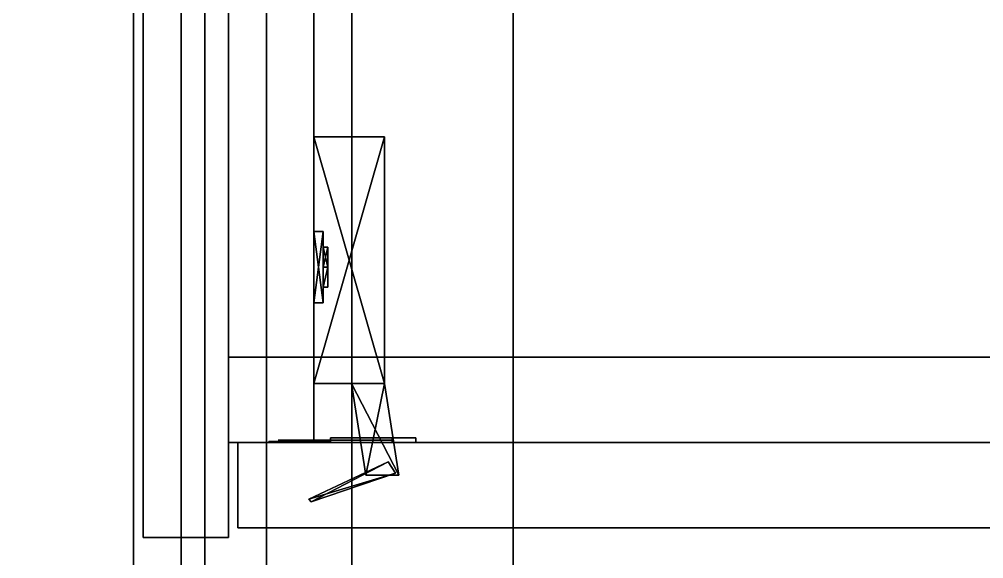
# Model space of a CAD drawing. Extents: x 0 to 6014, y -2453 to 0.
# Drawn here: x 890.9 to 1094.2, y -639.5 to -525.7 of the extents above; entities that cross this region are included whole.
import ezdxf

# ---------------------------------------------------------------- set-up
doc = ezdxf.new("R2010")
doc.units = 0
for name, color, linetype in [('LAYER0', 7, 'CONTINUOUS'), ('LAYER1', 7, 'CONTINUOUS'), ('LAYER179', 254, 'CONTINUOUS'), ('LAYER314', 254, 'CONTINUOUS'), ('LAYER317', 254, 'CONTINUOUS'), ('LAYER318', 254, 'CONTINUOUS'), ('LAYER336', 254, 'CONTINUOUS'), ('LAYER337', 254, 'CONTINUOUS'), ('LAYER343', 28, 'CONTINUOUS'), ('LAYER344', 253, 'CONTINUOUS'), ('LAYER345', 28, 'CONTINUOUS'), ('LAYER346', 253, 'CONTINUOUS'), ('LAYER347', 254, 'CONTINUOUS'), ('LAYER642', 7, 'CONTINUOUS'), ('LAYER651', 7, 'CONTINUOUS'), ('LAYER685', 7, 'CONTINUOUS'), ('LAYER694', 7, 'CONTINUOUS')]:
    doc.layers.add(name, color=color, linetype=linetype)

msp = doc.modelspace()

# ---------------------------------------------------------------- linework, layer by layer
at = {"layer": 'LAYER0'}
for points, invisible_edges in [([(1065, -10), (0, -1840), (0, -10), (1065, -10)], 1), ([(0, -1840), (1065, -10), (1065, -265), (0, -1840)], 5), ([(2107, -1840, 5), (0, -10, 5), (0, -1840, 5), (2107, -1840, 5)], 1), ([(0, -10, 5), (2107, -1840, 5), (1065, -265, 5), (0, -10, 5)], 7), ([(0, -1840), (1065, -265), (2107, -1840), (0, -1840)], 3), ([(2107, -1840), (1065, -265), (1510, -265), (2107, -1840)], 5), ([(1065, -265, 5), (2107, -1840, 5), (1510, -265, 5), (1065, -265, 5)], 3)]:
    msp.add_3dface(points, dxfattribs=dict(at, invisible_edges=invisible_edges))
at = {"layer": 'LAYER179', "invisible_edges": 1}
for points in [[(925, -415, 155), (943, -843, 155), (925, -843, 155), (925, -415, 155)], [(943, -843, 155), (925, -415, 155), (943, -415, 155), (943, -843, 155)], [(943, -415, 937), (925, -843, 937), (943, -843, 937), (943, -415, 937)], [(925, -843, 937), (943, -415, 937), (925, -415, 937), (925, -843, 937)], [(925, -843, 937), (925, -415, 155), (925, -843, 155), (925, -843, 937)], [(925, -415, 155), (925, -843, 937), (925, -415, 937), (925, -415, 155)], [(943, -415, 937), (943, -843, 155), (943, -415, 155), (943, -415, 937)], [(943, -843, 155), (943, -415, 937), (943, -843, 937), (943, -843, 155)]]:
    msp.add_3dface(points, dxfattribs=at)
at = {"layer": 'LAYER314', "invisible_edges": 1}
for points in [[(1660, -597, 2363), (935, -597, 2293), (935, -597, 2363), (1660, -597, 2363)], [(935, -597, 2293), (1660, -597, 2363), (1660, -597, 2293), (935, -597, 2293)], [(935, -615, 2363), (935, -597, 2293), (935, -615, 2293), (935, -615, 2363)], [(935, -597, 2293), (935, -615, 2363), (935, -597, 2363), (935, -597, 2293)], [(1660, -615, 2293), (935, -597, 2293), (1660, -597, 2293), (1660, -615, 2293)], [(935, -597, 2293), (1660, -615, 2293), (935, -615, 2293), (935, -597, 2293)], [(935, -615, 2363), (1660, -597, 2363), (935, -597, 2363), (935, -615, 2363)], [(1660, -597, 2363), (935, -615, 2363), (1660, -615, 2363), (1660, -597, 2363)], [(1660, -615, 2293), (935, -615, 2363), (935, -615, 2293), (1660, -615, 2293)], [(935, -615, 2363), (1660, -615, 2293), (1660, -615, 2363), (935, -615, 2363)]]:
    msp.add_3dface(points, dxfattribs=at)
at = {"layer": 'LAYER317', "invisible_edges": 1}
for points in [[(917, -415, 1487), (935, -635, 1487), (917, -635, 1487), (917, -415, 1487)], [(935, -635, 1487), (917, -415, 1487), (935, -415, 1487), (935, -635, 1487)], [(935, -415, 2334), (917, -635, 2334), (935, -635, 2334), (935, -415, 2334)], [(917, -635, 2334), (935, -415, 2334), (917, -415, 2334), (917, -635, 2334)], [(917, -635, 2334), (917, -415, 1487), (917, -635, 1487), (917, -635, 2334)], [(917, -415, 1487), (917, -635, 2334), (917, -415, 2334), (917, -415, 1487)], [(935, -415, 2334), (935, -635, 1487), (935, -415, 1487), (935, -415, 2334)], [(935, -635, 1487), (935, -415, 2334), (935, -635, 2334), (935, -635, 1487)], [(917, -635, 2334), (935, -635, 1487), (935, -635, 2334), (917, -635, 2334)], [(935, -635, 1487), (917, -635, 2334), (917, -635, 1487), (935, -635, 1487)]]:
    msp.add_3dface(points, dxfattribs=at)
at = {"layer": 'LAYER318', "invisible_edges": 1}
for points in [[(935, -415, 1505), (953, -615, 1505), (935, -615, 1505), (935, -415, 1505)], [(953, -615, 1505), (935, -415, 1505), (953, -415, 1505), (953, -615, 1505)], [(953, -415, 2293), (935, -615, 2293), (953, -615, 2293), (953, -415, 2293)], [(935, -615, 2293), (953, -415, 2293), (935, -415, 2293), (935, -615, 2293)], [(935, -615, 2293), (935, -415, 1505), (935, -615, 1505), (935, -615, 2293)], [(935, -415, 1505), (935, -615, 2293), (935, -415, 2293), (935, -415, 1505)], [(953, -415, 2293), (953, -615, 1505), (953, -415, 1505), (953, -415, 2293)], [(953, -615, 1505), (953, -415, 2293), (953, -615, 2293), (953, -615, 1505)], [(935, -615, 2293), (953, -615, 1505), (953, -615, 2293), (935, -615, 2293)], [(953, -615, 1505), (935, -615, 2293), (935, -615, 1505), (953, -615, 1505)]]:
    msp.add_3dface(points, dxfattribs=at)
at = {"layer": 'LAYER336', "invisible_edges": 1}
for points in [[(1642, -415, 1506), (953, -615, 1506), (953, -415, 1506), (1642, -415, 1506)], [(953, -615, 1506), (1642, -415, 1506), (1642, -615, 1506), (953, -615, 1506)], [(953, -415, 1524), (953, -615, 1506), (953, -615, 1524), (953, -415, 1524)], [(953, -615, 1506), (953, -415, 1524), (953, -415, 1506), (953, -615, 1506)], [(1642, -615, 1524), (953, -415, 1524), (953, -615, 1524), (1642, -615, 1524)], [(953, -415, 1524), (1642, -615, 1524), (1642, -415, 1524), (953, -415, 1524)], [(1642, -615, 1524), (953, -615, 1506), (1642, -615, 1506), (1642, -615, 1524)], [(953, -615, 1506), (1642, -615, 1524), (953, -615, 1524), (953, -615, 1506)]]:
    msp.add_3dface(points, dxfattribs=at)
at = {"layer": 'LAYER337', "invisible_edges": 1}
for points in [[(953, -415, 2292), (1642, -615, 2292), (1642, -415, 2292), (953, -415, 2292)], [(1642, -615, 2292), (953, -415, 2292), (953, -615, 2292), (1642, -615, 2292)], [(953, -415, 2292), (953, -615, 2274), (953, -615, 2292), (953, -415, 2292)], [(953, -615, 2274), (953, -415, 2292), (953, -415, 2274), (953, -615, 2274)], [(953, -615, 2274), (1642, -415, 2274), (1642, -615, 2274), (953, -615, 2274)], [(1642, -415, 2274), (953, -615, 2274), (953, -415, 2274), (1642, -415, 2274)], [(953, -615, 2274), (1642, -615, 2292), (953, -615, 2292), (953, -615, 2274)], [(1642, -615, 2292), (953, -615, 2274), (1642, -615, 2274), (1642, -615, 2292)]]:
    msp.add_3dface(points, dxfattribs=at)
at = {"layer": 'LAYER343'}
for points, invisible_edges in [([(944.4895, -614.75, 1603.025), (943.5, -614.75, 1608), (945.5, -614.75, 1608), (945.5, -614.75, 1602.5)], 10), ([(943.5, -614.75, 1608), (944.4895, -614.75, 1612.975), (945.5, -614.75, 1613.5), (945.5, -614.75, 1608)], 10), ([(947.3076, -614.75, 1598.808), (944.4895, -614.75, 1603.025), (945.5, -614.75, 1602.5), (949, -614.75, 1602.5)], 10), ([(944.4895, -614.75, 1612.975), (947.3076, -614.75, 1617.192), (949, -614.75, 1613.5), (945.5, -614.75, 1613.5)], 10), ([(945.5, -614.5, 1613.5), (945.5, -614.5, 1602.5), (952.5, -614.5, 1602.5), (952.2905, -614.5, 1613.317)], 4), ([(951.5251, -614.75, 1595.99), (947.3076, -614.75, 1598.808), (949, -614.75, 1602.5), (952.5, -614.75, 1602.5)], 10), ([(947.3076, -614.75, 1617.192), (951.5251, -614.75, 1620.01), (952.5, -614.75, 1613.5), (949, -614.75, 1613.5)], 10), ([(956.5, -614.75, 1595), (951.5251, -614.75, 1595.99), (952.5, -614.75, 1602.5), (956.5, -614.75, 1599)], 2), ([(951.5251, -614.75, 1620.01), (956.5, -614.75, 1621), (956.5, -614.75, 1617), (952.5, -614.75, 1613.5)], 8), ([(952.2905, -614.5, 1613.317), (952.5, -614.5, 1602.5), (956.5, -614.5, 1599), (956.5, -614.5, 1617)], 5), ([(974.5, -614, 1587), (969.5, -614, 1599), (956.5, -614, 1599), (956.5, -614, 1587)], 1), ([(974.5, -614, 1629), (969.5, -614, 1617), (956.5, -614, 1617), (956.5, -614, 1629)], 1), ([(956.5, -614.5, 1617), (956.5, -614.5, 1599), (969.5, -614.5, 1599), (969.5, -614.5, 1617)], 1), ([(974.5, -614, 1629), (974.5, -614, 1587), (969.5, -614, 1599), (969.5, -614, 1617)], 10)]:
    msp.add_3dface(points, dxfattribs=dict(at, invisible_edges=invisible_edges))
for points in [[(974.5, -614, 1587), (956.5, -614, 1587), (956.5, -614, 1587), (974.5, -614, 1587)], [(974.5, -614, 1629), (956.5, -614, 1629), (956.5, -614, 1629), (974.5, -614, 1629)], [(969.5, -614, 1599), (969.5, -615, 1599), (956.5, -615, 1599), (956.5, -614, 1599)], [(956.5, -614, 1599), (956.5, -615, 1599), (956.5, -615, 1587), (956.5, -614, 1587)], [(956.5, -614, 1587), (956.5, -615, 1587), (974.5, -615, 1587), (974.5, -614, 1587)], [(969.5, -614, 1617), (969.5, -615, 1617), (956.5, -615, 1617), (956.5, -614, 1617)], [(956.5, -614, 1617), (956.5, -615, 1617), (956.5, -615, 1629), (956.5, -614, 1629)], [(956.5, -614, 1629), (956.5, -615, 1629), (974.5, -615, 1629), (974.5, -614, 1629)], [(956.5, -615, 1599), (956.5, -615, 1587), (956.5, -615, 1599)], [(956.5, -615, 1617), (956.5, -615, 1629), (956.5, -615, 1617)], [(974.5, -615, 1587), (956.5, -615, 1587), (956.5, -615, 1629), (974.5, -615, 1629)], [(969.5, -614, 1599), (969.5, -615, 1599), (969.5, -615, 1617), (969.5, -614, 1617)], [(969.5, -615, 1599), (969.5, -615, 1617), (969.5, -615, 1599)], [(974.5, -614, 1629), (974.5, -615, 1629), (974.5, -614, 1629)], [(974.5, -615, 1587), (974.5, -615, 1629), (974.5, -614, 1629), (974.5, -614, 1587)]]:
    msp.add_3dface(points, dxfattribs=at)
at = {"layer": 'LAYER344'}
for points in [[(953, -550.5, 1601.217), (967.9214, -602.5, 1601.217), (953, -602.5, 1601.217), (953, -550.5, 1601.217)], [(967.9214, -550.5, 1601.217), (967.9214, -602.5, 1601.217), (953, -550.5, 1601.217), (967.9214, -550.5, 1601.217)], [(953, -550.5, 1614.783), (967.9214, -550.5, 1601.217), (953, -550.5, 1601.217), (953, -550.5, 1614.783)], [(967.9214, -550.5, 1614.783), (967.9214, -550.5, 1601.217), (953, -550.5, 1614.783), (967.9214, -550.5, 1614.783)], [(953, -602.5, 1614.783), (967.9214, -550.5, 1614.783), (953, -550.5, 1614.783), (953, -602.5, 1614.783)], [(967.9214, -602.5, 1614.783), (967.9214, -550.5, 1614.783), (953, -602.5, 1614.783), (967.9214, -602.5, 1614.783)], [(967.9214, -550.5, 1601.217), (967.9214, -602.5, 1614.783), (967.9214, -602.5, 1601.217), (967.9214, -550.5, 1601.217)], [(967.9214, -550.5, 1614.783), (967.9214, -602.5, 1614.783), (967.9214, -550.5, 1601.217), (967.9214, -550.5, 1614.783)], [(953, -570.5, 1634), (953, -585.5, 1634), (954.9895, -585.5, 1634), (953, -570.5, 1634)], [(954.9895, -570.5, 1634), (953, -570.5, 1634), (954.9895, -585.5, 1634), (954.9895, -570.5, 1634)], [(953, -570.5, 1582), (953, -570.5, 1634), (954.9895, -570.5, 1634), (953, -570.5, 1582)], [(954.9895, -570.5, 1582), (953, -570.5, 1582), (954.9895, -570.5, 1634), (954.9895, -570.5, 1582)], [(953, -585.5, 1582), (953, -570.5, 1582), (954.9895, -570.5, 1582), (953, -585.5, 1582)], [(954.9895, -585.5, 1582), (953, -585.5, 1582), (954.9895, -570.5, 1582), (954.9895, -585.5, 1582)], [(954.9895, -570.5, 1634), (954.9895, -585.5, 1634), (954.9895, -585.5, 1582), (954.9895, -570.5, 1634)], [(954.9895, -570.5, 1582), (954.9895, -570.5, 1634), (954.9895, -585.5, 1582), (954.9895, -570.5, 1582)], [(954.9895, -578, 1621.291), (955.9844, -573.7573, 1626.087), (955.9844, -578, 1621.291), (954.9895, -578, 1621.291)], [(954.9895, -573.7573, 1626.087), (955.9844, -573.7573, 1626.087), (954.9895, -578, 1621.291), (954.9895, -573.7573, 1626.087)], [(954.9895, -573.7573, 1626.087), (955.9844, -578, 1630.883), (955.9844, -573.7573, 1626.087), (954.9895, -573.7573, 1626.087)], [(954.9895, -578, 1630.883), (955.9844, -578, 1630.883), (954.9895, -573.7573, 1626.087), (954.9895, -578, 1630.883)], [(954.9895, -578, 1621.291), (954.9895, -573.7573, 1626.087), (954.9895, -578, 1630.883), (954.9895, -578, 1621.291)], [(954.9895, -578, 1585.117), (955.9844, -573.7573, 1589.913), (955.9844, -578, 1585.117), (954.9895, -578, 1585.117)], [(954.9895, -573.7573, 1589.913), (955.9844, -573.7573, 1589.913), (954.9895, -578, 1585.117), (954.9895, -573.7573, 1589.913)], [(954.9895, -573.7573, 1589.913), (955.9844, -578, 1594.709), (955.9844, -573.7573, 1589.913), (954.9895, -573.7573, 1589.913)], [(954.9895, -578, 1594.709), (955.9844, -578, 1594.709), (954.9895, -573.7573, 1589.913), (954.9895, -578, 1594.709)], [(954.9895, -578, 1585.117), (954.9895, -573.7573, 1589.913), (954.9895, -578, 1594.709), (954.9895, -578, 1585.117)], [(955.9844, -582.2427, 1626.087), (955.9844, -573.7573, 1626.087), (955.9844, -578, 1630.883), (955.9844, -582.2427, 1626.087)], [(955.9844, -578, 1621.291), (955.9844, -573.7573, 1626.087), (955.9844, -582.2427, 1626.087), (955.9844, -578, 1621.291)], [(955.9844, -582.2427, 1589.913), (955.9844, -573.7573, 1589.913), (955.9844, -578, 1594.709), (955.9844, -582.2427, 1589.913)], [(955.9844, -578, 1585.117), (955.9844, -573.7573, 1589.913), (955.9844, -582.2427, 1589.913), (955.9844, -578, 1585.117)], [(954.9895, -582.2427, 1626.087), (955.9844, -578, 1621.291), (955.9844, -582.2427, 1626.087), (954.9895, -582.2427, 1626.087)], [(954.9895, -578, 1621.291), (955.9844, -578, 1621.291), (954.9895, -582.2427, 1626.087), (954.9895, -578, 1621.291)], [(954.9895, -582.2427, 1626.087), (954.9895, -578, 1621.291), (954.9895, -578, 1630.883), (954.9895, -582.2427, 1626.087)], [(954.9895, -582.2427, 1626.087), (955.9844, -578, 1630.883), (954.9895, -578, 1630.883), (954.9895, -582.2427, 1626.087)], [(955.9844, -582.2427, 1626.087), (955.9844, -578, 1630.883), (954.9895, -582.2427, 1626.087), (955.9844, -582.2427, 1626.087)], [(954.9895, -582.2427, 1589.913), (955.9844, -578, 1585.117), (955.9844, -582.2427, 1589.913), (954.9895, -582.2427, 1589.913)], [(954.9895, -578, 1585.117), (955.9844, -578, 1585.117), (954.9895, -582.2427, 1589.913), (954.9895, -578, 1585.117)], [(954.9895, -582.2427, 1589.913), (954.9895, -578, 1585.117), (954.9895, -578, 1594.709), (954.9895, -582.2427, 1589.913)], [(954.9895, -582.2427, 1589.913), (955.9844, -578, 1594.709), (954.9895, -578, 1594.709), (954.9895, -582.2427, 1589.913)], [(955.9844, -582.2427, 1589.913), (955.9844, -578, 1594.709), (954.9895, -582.2427, 1589.913), (955.9844, -582.2427, 1589.913)], [(954.9895, -585.5, 1634), (953, -585.5, 1634), (953, -585.5, 1582), (954.9895, -585.5, 1634)], [(954.9895, -585.5, 1582), (954.9895, -585.5, 1634), (953, -585.5, 1582), (954.9895, -585.5, 1582)], [(960.958, -602.5, 1601.217), (970.9058, -621.8654, 1601.217), (963.9424, -621.8654, 1601.217), (960.958, -602.5, 1601.217)], [(967.9214, -602.5, 1601.217), (970.9058, -621.8654, 1601.217), (960.958, -602.5, 1601.217), (967.9214, -602.5, 1601.217)], [(963.9424, -621.8654, 1614.783), (967.9214, -602.5, 1614.783), (960.958, -602.5, 1614.783), (963.9424, -621.8654, 1614.783)], [(970.9058, -621.8654, 1614.783), (967.9214, -602.5, 1614.783), (963.9424, -621.8654, 1614.783), (970.9058, -621.8654, 1614.783)], [(967.9214, -602.5, 1601.217), (970.9058, -621.8654, 1614.783), (970.9058, -621.8654, 1601.217), (967.9214, -602.5, 1601.217)], [(967.9214, -602.5, 1614.783), (970.9058, -621.8654, 1614.783), (967.9214, -602.5, 1601.217), (967.9214, -602.5, 1614.783)], [(968.6919, -619.0753, 1602.348), (952.4094, -627.5, 1602.348), (951.9182, -626.9226, 1602.348), (968.6919, -619.0753, 1602.348)], [(951.9182, -626.9226, 1613.652), (970.1821, -621.4556, 1613.652), (968.6919, -619.0753, 1613.652), (951.9182, -626.9226, 1613.652)], [(970.1821, -621.4556, 1602.348), (952.4094, -627.5, 1602.348), (968.6919, -619.0753, 1602.348), (970.1821, -621.4556, 1602.348)], [(952.4094, -627.5, 1613.652), (970.1821, -621.4556, 1613.652), (951.9182, -626.9226, 1613.652), (952.4094, -627.5, 1613.652)], [(970.1821, -621.4556, 1602.348), (952.4094, -627.5, 1613.652), (952.4094, -627.5, 1602.348), (970.1821, -621.4556, 1602.348)], [(970.1821, -621.4556, 1613.652), (952.4094, -627.5, 1613.652), (970.1821, -621.4556, 1602.348), (970.1821, -621.4556, 1613.652)]]:
    msp.add_3dface(points, dxfattribs=at)
at = {"layer": 'LAYER345'}
for points, invisible_edges in [([(944.4895, -614.75, 2185.025), (943.5, -614.75, 2190), (945.5, -614.75, 2190), (945.5, -614.75, 2184.5)], 10), ([(943.5, -614.75, 2190), (944.4895, -614.75, 2194.975), (945.5, -614.75, 2195.5), (945.5, -614.75, 2190)], 10), ([(947.3076, -614.75, 2180.808), (944.4895, -614.75, 2185.025), (945.5, -614.75, 2184.5), (949, -614.75, 2184.5)], 10), ([(944.4895, -614.75, 2194.975), (947.3076, -614.75, 2199.192), (949, -614.75, 2195.5), (945.5, -614.75, 2195.5)], 10), ([(945.5, -614.5, 2195.5), (945.5, -614.5, 2184.5), (952.5, -614.5, 2184.5), (952.2905, -614.5, 2195.317)], 4), ([(951.5251, -614.75, 2177.99), (947.3076, -614.75, 2180.808), (949, -614.75, 2184.5), (952.5, -614.75, 2184.5)], 10), ([(947.3076, -614.75, 2199.192), (951.5251, -614.75, 2202.01), (952.5, -614.75, 2195.5), (949, -614.75, 2195.5)], 10), ([(956.5, -614.75, 2177), (951.5251, -614.75, 2177.99), (952.5, -614.75, 2184.5), (956.5, -614.75, 2181)], 2), ([(951.5251, -614.75, 2202.01), (956.5, -614.75, 2203), (956.5, -614.75, 2199), (952.5, -614.75, 2195.5)], 8), ([(952.2905, -614.5, 2195.317), (952.5, -614.5, 2184.5), (956.5, -614.5, 2181), (956.5, -614.5, 2199)], 5), ([(974.5, -614, 2169), (969.5, -614, 2181), (956.5, -614, 2181), (956.5, -614, 2169)], 1), ([(974.5, -614, 2211), (969.5, -614, 2199), (956.5, -614, 2199), (956.5, -614, 2211)], 1), ([(956.5, -614.5, 2199), (956.5, -614.5, 2181), (969.5, -614.5, 2181), (969.5, -614.5, 2199)], 1), ([(974.5, -614, 2211), (974.5, -614, 2169), (969.5, -614, 2181), (969.5, -614, 2199)], 10)]:
    msp.add_3dface(points, dxfattribs=dict(at, invisible_edges=invisible_edges))
for points in [[(974.5, -614, 2169), (956.5, -614, 2169), (956.5, -614, 2169), (974.5, -614, 2169)], [(974.5, -614, 2211), (956.5, -614, 2211), (956.5, -614, 2211), (974.5, -614, 2211)], [(969.5, -614, 2181), (969.5, -615, 2181), (956.5, -615, 2181), (956.5, -614, 2181)], [(956.5, -614, 2181), (956.5, -615, 2181), (956.5, -615, 2169), (956.5, -614, 2169)], [(956.5, -614, 2169), (956.5, -615, 2169), (974.5, -615, 2169), (974.5, -614, 2169)], [(969.5, -614, 2199), (969.5, -615, 2199), (956.5, -615, 2199), (956.5, -614, 2199)], [(956.5, -614, 2199), (956.5, -615, 2199), (956.5, -615, 2211), (956.5, -614, 2211)], [(956.5, -614, 2211), (956.5, -615, 2211), (974.5, -615, 2211), (974.5, -614, 2211)], [(956.5, -615, 2181), (956.5, -615, 2169), (956.5, -615, 2181)], [(956.5, -615, 2199), (956.5, -615, 2211), (956.5, -615, 2199)], [(974.5, -615, 2169), (956.5, -615, 2169), (956.5, -615, 2211), (974.5, -615, 2211)], [(969.5, -614, 2181), (969.5, -615, 2181), (969.5, -615, 2199), (969.5, -614, 2199)], [(969.5, -615, 2181), (969.5, -615, 2199), (969.5, -615, 2181)], [(974.5, -614, 2211), (974.5, -615, 2211), (974.5, -614, 2211)], [(974.5, -615, 2169), (974.5, -615, 2211), (974.5, -614, 2211), (974.5, -614, 2169)]]:
    msp.add_3dface(points, dxfattribs=at)
at = {"layer": 'LAYER346'}
for points in [[(953, -550.5, 2183.217), (967.9214, -602.5, 2183.217), (953, -602.5, 2183.217), (953, -550.5, 2183.217)], [(967.9214, -550.5, 2183.217), (967.9214, -602.5, 2183.217), (953, -550.5, 2183.217), (967.9214, -550.5, 2183.217)], [(953, -550.5, 2196.783), (967.9214, -550.5, 2183.217), (953, -550.5, 2183.217), (953, -550.5, 2196.783)], [(967.9214, -550.5, 2196.783), (967.9214, -550.5, 2183.217), (953, -550.5, 2196.783), (967.9214, -550.5, 2196.783)], [(953, -602.5, 2196.783), (967.9214, -550.5, 2196.783), (953, -550.5, 2196.783), (953, -602.5, 2196.783)], [(967.9214, -602.5, 2196.783), (967.9214, -550.5, 2196.783), (953, -602.5, 2196.783), (967.9214, -602.5, 2196.783)], [(967.9214, -550.5, 2183.217), (967.9214, -602.5, 2196.783), (967.9214, -602.5, 2183.217), (967.9214, -550.5, 2183.217)], [(967.9214, -550.5, 2196.783), (967.9214, -602.5, 2196.783), (967.9214, -550.5, 2183.217), (967.9214, -550.5, 2196.783)], [(953, -570.5, 2216), (953, -585.5, 2216), (954.9895, -585.5, 2216), (953, -570.5, 2216)], [(954.9895, -570.5, 2216), (953, -570.5, 2216), (954.9895, -585.5, 2216), (954.9895, -570.5, 2216)], [(953, -570.5, 2164), (953, -570.5, 2216), (954.9895, -570.5, 2216), (953, -570.5, 2164)], [(954.9895, -570.5, 2164), (953, -570.5, 2164), (954.9895, -570.5, 2216), (954.9895, -570.5, 2164)], [(953, -585.5, 2164), (953, -570.5, 2164), (954.9895, -570.5, 2164), (953, -585.5, 2164)], [(954.9895, -585.5, 2164), (953, -585.5, 2164), (954.9895, -570.5, 2164), (954.9895, -585.5, 2164)], [(954.9895, -570.5, 2216), (954.9895, -585.5, 2216), (954.9895, -585.5, 2164), (954.9895, -570.5, 2216)], [(954.9895, -570.5, 2164), (954.9895, -570.5, 2216), (954.9895, -585.5, 2164), (954.9895, -570.5, 2164)], [(954.9895, -578, 2203.291), (955.9844, -573.7573, 2208.087), (955.9844, -578, 2203.291), (954.9895, -578, 2203.291)], [(954.9895, -573.7573, 2208.087), (955.9844, -573.7573, 2208.087), (954.9895, -578, 2203.291), (954.9895, -573.7573, 2208.087)], [(954.9895, -573.7573, 2208.087), (955.9844, -578, 2212.883), (955.9844, -573.7573, 2208.087), (954.9895, -573.7573, 2208.087)], [(954.9895, -578, 2212.883), (955.9844, -578, 2212.883), (954.9895, -573.7573, 2208.087), (954.9895, -578, 2212.883)], [(954.9895, -578, 2203.291), (954.9895, -573.7573, 2208.087), (954.9895, -578, 2212.883), (954.9895, -578, 2203.291)], [(954.9895, -578, 2167.117), (955.9844, -573.7573, 2171.913), (955.9844, -578, 2167.117), (954.9895, -578, 2167.117)], [(954.9895, -573.7573, 2171.913), (955.9844, -573.7573, 2171.913), (954.9895, -578, 2167.117), (954.9895, -573.7573, 2171.913)], [(954.9895, -573.7573, 2171.913), (955.9844, -578, 2176.709), (955.9844, -573.7573, 2171.913), (954.9895, -573.7573, 2171.913)], [(954.9895, -578, 2176.709), (955.9844, -578, 2176.709), (954.9895, -573.7573, 2171.913), (954.9895, -578, 2176.709)], [(954.9895, -578, 2167.117), (954.9895, -573.7573, 2171.913), (954.9895, -578, 2176.709), (954.9895, -578, 2167.117)], [(955.9844, -582.2427, 2208.087), (955.9844, -573.7573, 2208.087), (955.9844, -578, 2212.883), (955.9844, -582.2427, 2208.087)], [(955.9844, -578, 2203.291), (955.9844, -573.7573, 2208.087), (955.9844, -582.2427, 2208.087), (955.9844, -578, 2203.291)], [(955.9844, -582.2427, 2171.913), (955.9844, -573.7573, 2171.913), (955.9844, -578, 2176.709), (955.9844, -582.2427, 2171.913)], [(955.9844, -578, 2167.117), (955.9844, -573.7573, 2171.913), (955.9844, -582.2427, 2171.913), (955.9844, -578, 2167.117)], [(954.9895, -582.2427, 2208.087), (955.9844, -578, 2203.291), (955.9844, -582.2427, 2208.087), (954.9895, -582.2427, 2208.087)], [(954.9895, -578, 2203.291), (955.9844, -578, 2203.291), (954.9895, -582.2427, 2208.087), (954.9895, -578, 2203.291)], [(954.9895, -582.2427, 2208.087), (954.9895, -578, 2203.291), (954.9895, -578, 2212.883), (954.9895, -582.2427, 2208.087)], [(954.9895, -582.2427, 2208.087), (955.9844, -578, 2212.883), (954.9895, -578, 2212.883), (954.9895, -582.2427, 2208.087)], [(955.9844, -582.2427, 2208.087), (955.9844, -578, 2212.883), (954.9895, -582.2427, 2208.087), (955.9844, -582.2427, 2208.087)], [(954.9895, -582.2427, 2171.913), (955.9844, -578, 2167.117), (955.9844, -582.2427, 2171.913), (954.9895, -582.2427, 2171.913)], [(954.9895, -578, 2167.117), (955.9844, -578, 2167.117), (954.9895, -582.2427, 2171.913), (954.9895, -578, 2167.117)], [(954.9895, -582.2427, 2171.913), (954.9895, -578, 2167.117), (954.9895, -578, 2176.709), (954.9895, -582.2427, 2171.913)], [(954.9895, -582.2427, 2171.913), (955.9844, -578, 2176.709), (954.9895, -578, 2176.709), (954.9895, -582.2427, 2171.913)], [(955.9844, -582.2427, 2171.913), (955.9844, -578, 2176.709), (954.9895, -582.2427, 2171.913), (955.9844, -582.2427, 2171.913)], [(954.9895, -585.5, 2216), (953, -585.5, 2216), (953, -585.5, 2164), (954.9895, -585.5, 2216)], [(954.9895, -585.5, 2164), (954.9895, -585.5, 2216), (953, -585.5, 2164), (954.9895, -585.5, 2164)], [(960.958, -602.5, 2183.217), (970.9058, -621.8654, 2183.217), (963.9424, -621.8654, 2183.217), (960.958, -602.5, 2183.217)], [(967.9214, -602.5, 2183.217), (970.9058, -621.8654, 2183.217), (960.958, -602.5, 2183.217), (967.9214, -602.5, 2183.217)], [(963.9424, -621.8654, 2196.783), (967.9214, -602.5, 2196.783), (960.958, -602.5, 2196.783), (963.9424, -621.8654, 2196.783)], [(970.9058, -621.8654, 2196.783), (967.9214, -602.5, 2196.783), (963.9424, -621.8654, 2196.783), (970.9058, -621.8654, 2196.783)], [(967.9214, -602.5, 2183.217), (970.9058, -621.8654, 2196.783), (970.9058, -621.8654, 2183.217), (967.9214, -602.5, 2183.217)], [(967.9214, -602.5, 2196.783), (970.9058, -621.8654, 2196.783), (967.9214, -602.5, 2183.217), (967.9214, -602.5, 2196.783)], [(968.6919, -619.0753, 2184.348), (952.4094, -627.5, 2184.348), (951.9182, -626.9226, 2184.348), (968.6919, -619.0753, 2184.348)], [(951.9182, -626.9226, 2195.652), (970.1821, -621.4556, 2195.652), (968.6919, -619.0753, 2195.652), (951.9182, -626.9226, 2195.652)], [(970.1821, -621.4556, 2184.348), (952.4094, -627.5, 2184.348), (968.6919, -619.0753, 2184.348), (970.1821, -621.4556, 2184.348)], [(952.4094, -627.5, 2195.652), (970.1821, -621.4556, 2195.652), (951.9182, -626.9226, 2195.652), (952.4094, -627.5, 2195.652)], [(970.1821, -621.4556, 2184.348), (952.4094, -627.5, 2195.652), (952.4094, -627.5, 2184.348), (970.1821, -621.4556, 2184.348)], [(970.1821, -621.4556, 2195.652), (952.4094, -627.5, 2195.652), (970.1821, -621.4556, 2184.348), (970.1821, -621.4556, 2195.652)]]:
    msp.add_3dface(points, dxfattribs=at)
at = {"layer": 'LAYER347', "invisible_edges": 1}
for points in [[(1296, -615, 1487), (937, -615, 2290), (1296, -615, 2290), (1296, -615, 1487)], [(937, -615, 2290), (1296, -615, 1487), (937, -615, 1487), (937, -615, 2290)], [(1296, -615, 1487), (937, -633, 1487), (937, -615, 1487), (1296, -615, 1487)], [(937, -633, 1487), (1296, -615, 1487), (1296, -633, 1487), (937, -633, 1487)], [(937, -633, 1487), (937, -615, 2290), (937, -615, 1487), (937, -633, 1487)], [(937, -615, 2290), (937, -633, 1487), (937, -633, 2290), (937, -615, 2290)], [(1296, -633, 2290), (937, -615, 2290), (937, -633, 2290), (1296, -633, 2290)], [(937, -615, 2290), (1296, -633, 2290), (1296, -615, 2290), (937, -615, 2290)], [(937, -633, 1487), (1296, -633, 2290), (937, -633, 2290), (937, -633, 1487)], [(1296, -633, 2290), (937, -633, 1487), (1296, -633, 1487), (1296, -633, 2290)]]:
    msp.add_3dface(points, dxfattribs=at)
at = {"layer": 'LAYER642', "invisible_edges": 1}
for points in [[(1642, -415, 156), (961, -823, 156), (961, -415, 156), (1642, -415, 156)], [(961, -823, 156), (1642, -415, 156), (1642, -823, 156), (961, -823, 156)], [(961, -415, 174), (961, -823, 156), (961, -823, 174), (961, -415, 174)], [(961, -823, 156), (961, -415, 174), (961, -415, 156), (961, -823, 156)], [(1642, -823, 174), (961, -415, 174), (961, -823, 174), (1642, -823, 174)], [(961, -415, 174), (1642, -823, 174), (1642, -415, 174), (961, -415, 174)]]:
    msp.add_3dface(points, dxfattribs=at)
at = {"layer": 'LAYER651', "invisible_edges": 1}
for points in [[(943, -415, 155), (961, -823, 155), (943, -823, 155), (943, -415, 155)], [(961, -823, 155), (943, -415, 155), (961, -415, 155), (961, -823, 155)], [(961, -415, 912), (943, -823, 912), (961, -823, 912), (961, -415, 912)], [(943, -823, 912), (961, -415, 912), (943, -415, 912), (943, -823, 912)], [(943, -823, 912), (943, -415, 155), (943, -823, 155), (943, -823, 912)], [(943, -415, 155), (943, -823, 912), (943, -415, 912), (943, -415, 155)], [(961, -415, 912), (961, -823, 155), (961, -415, 155), (961, -415, 912)], [(961, -823, 155), (961, -415, 912), (961, -823, 912), (961, -823, 155)]]:
    msp.add_3dface(points, dxfattribs=at)
at = {"layer": 'LAYER685'}
for points, invisible_edges in [([(915, -415, 937), (995, -458, 937), (915, -853, 937), (915, -415, 937)], 3), ([(915, -415, 957), (915, -853, 937), (915, -853, 957), (915, -415, 957)], 1), ([(915, -853, 937), (915, -415, 957), (915, -415, 937), (915, -853, 937)], 1), ([(995, -458, 957), (915, -415, 957), (995, -798, 957), (995, -458, 957)], 3), ([(915, -853, 957), (995, -798, 957), (915, -415, 957), (915, -853, 957)], 3), ([(995, -798, 937), (915, -853, 937), (995, -458, 937), (995, -798, 937)], 3)]:
    msp.add_3dface(points, dxfattribs=dict(at, invisible_edges=invisible_edges))
at = {"layer": 'LAYER694', "invisible_edges": 1}
for points in [[(1293, -415, 5), (930, -760, 5), (930, -415, 5), (1293, -415, 5)], [(930, -760, 5), (1293, -415, 5), (1293, -760, 5), (930, -760, 5)], [(930, -415, 155), (930, -760, 5), (930, -760, 155), (930, -415, 155)], [(930, -760, 5), (930, -415, 155), (930, -415, 5), (930, -760, 5)], [(1293, -760, 155), (930, -415, 155), (930, -760, 155), (1293, -760, 155)], [(930, -415, 155), (1293, -760, 155), (1293, -415, 155), (930, -415, 155)]]:
    msp.add_3dface(points, dxfattribs=at)

# ---------------------------------------------------------------- meshes
at = {"layer": 'LAYER1'}
mesh = msp.add_polymesh((11, 2), dxfattribs=at)
for k, corner in enumerate([(2257, -1690, 2334), (2257, -2453, 2334), (150, -1690, 2334), (2257, -1690, 2334), (150, -160, 2334), (150, -1690, 2334), (915, -160, 2334), (150, -160, 2334), (915, -415, 2334), (915, -160, 2334), (1660, -415, 2334), (915, -415, 2334), (1660, -150, 2334), (1660, -415, 2334), (4435, -150, 2334), (1660, -150, 2334), (4435, -790, 2334), (4435, -150, 2334), (6013.688, -790, 2334), (4435, -790, 2334), (6013.688, -640, 2334), (4585, -640, 2334)]):
    mesh.set_mesh_vertex(divmod(k, 2), corner)
at = {"layer": 'LAYER343'}
mesh = msp.add_polymesh((2, 9), dxfattribs=at)
for k, corner in enumerate([(956.5, -614.75, 1595), (951.5251, -614.75, 1595.99), (947.3076, -614.75, 1598.808), (944.4895, -614.75, 1603.025), (943.5, -614.75, 1608), (944.4895, -614.75, 1612.975), (947.3076, -614.75, 1617.192), (951.5251, -614.75, 1620.01), (956.5, -614.75, 1621), (956.5, -615, 1595), (951.5251, -615, 1595.99), (947.3076, -615, 1598.808), (944.4895, -615, 1603.025), (943.5, -615, 1608), (944.4895, -615, 1612.975), (947.3076, -615, 1617.192), (951.5251, -615, 1620.01), (956.5, -615, 1621)]):
    mesh.set_mesh_vertex(divmod(k, 9), corner)
at = {"layer": 'LAYER345'}
mesh = msp.add_polymesh((2, 9), dxfattribs=at)
for k, corner in enumerate([(956.5, -614.75, 2177), (951.5251, -614.75, 2177.99), (947.3076, -614.75, 2180.808), (944.4895, -614.75, 2185.025), (943.5, -614.75, 2190), (944.4895, -614.75, 2194.975), (947.3076, -614.75, 2199.192), (951.5251, -614.75, 2202.01), (956.5, -614.75, 2203), (956.5, -615, 2177), (951.5251, -615, 2177.99), (947.3076, -615, 2180.808), (944.4895, -615, 2185.025), (943.5, -615, 2190), (944.4895, -615, 2194.975), (947.3076, -615, 2199.192), (951.5251, -615, 2202.01), (956.5, -615, 2203)]):
    mesh.set_mesh_vertex(divmod(k, 9), corner)

doc.saveas('drawing.dxf')
